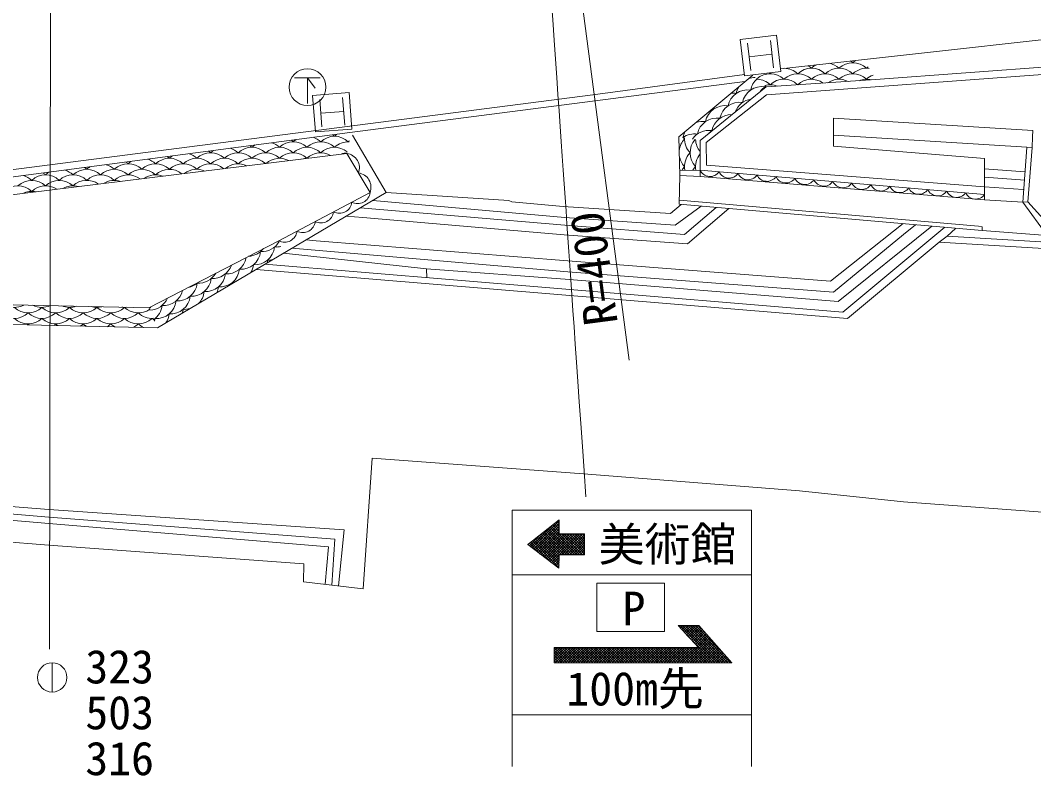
# Model space of a CAD drawing. Units: millimetres, scale not verified. Extents: x 40000 to 680000, y 20000 to 380000.
# Drawn here: x 105483 to 160707, y 239505 to 280680 of the extents above; entities that cross this region are included whole.
import ezdxf
from ezdxf.enums import TextEntityAlignment as Align

# ---------------------------------------------------------------- set-up
doc = ezdxf.new("R2010")
doc.units = ezdxf.units.MM
doc.header["$LTSCALE"] = 1000
for name, color, linetype, lineweight in [('M-BGD', 7, 'Continuous', 13), ('M-BGD-EXST', 7, 'Continuous', 13), ('M-BMK-SRVR', 3, 'Continuous', 13), ('M-STR-STRC', 7, 'Continuous', 13)]:
    doc.layers.add(name, color=color, linetype=linetype, lineweight=lineweight)
doc.styles.add('ＭＳ ゴシック', font='')
doc.styles.get('ＭＳ ゴシック').set_extended_font_data('MS Gothic')

msp = doc.modelspace()

# ---------------------------------------------------------------- linework, layer by layer
at = {"layer": 'M-BGD'}
for p, q in [((146918, 278041), (166871, 280253)), ((171919, 278927), (152092, 277444)), ((172017, 278515), (146149, 276620)), ((123449, 274569), (144957, 277348)), ((136678, 276620), (144939, 277724)), ((145394, 277684), (141377, 274333)), ((152092, 277444), (146132, 277058)), ((146132, 277058), (142527, 274136)), ((70013, 268020), (136678, 276620)), ((146149, 276620), (142857, 274018)), ((149802, 274419), (149802, 275350)), ((149802, 275350), (160649, 274673)), ((123449, 274569), (70080, 267509)), ((160649, 274673), (160639, 274334)), ((123586, 274410), (125418, 271286)), ((141377, 274333), (141429, 272220)), ((142527, 274136), (142527, 272168)), ((142857, 274018), (142875, 272779)), ((149802, 274419), (160614, 273742)), ((149802, 274419), (149802, 273826)), ((160639, 274334), (160614, 273742)), ((71131, 266969), (123282, 273422)), ((124541, 271293), (123282, 273422)), ((149802, 273826), (158029, 273149)), ((160325, 273737), (160116, 270768)), ((160614, 273742), (160385, 270778)), ((158029, 273149), (158032, 270893)), ((141408, 272499), (142527, 272509)), ((142527, 272509), (158031, 271190)), ((142875, 272779), (158025, 271602)), ((158032, 272579), (160229, 272414)), ((141429, 272220), (141394, 270657)), ((141429, 272220), (142527, 272168)), ((142527, 272168), (158032, 270893)), ((158025, 272124), (160215, 271965)), ((125418, 271286), (112953, 263918)), ((119568, 268667), (124541, 271293)), ((125418, 271286), (132106, 270863)), ((158025, 271602), (160140, 271452)), ((124701, 270863), (135154, 269932)), ((132106, 270863), (132276, 270778)), ((132276, 270778), (135070, 270524)), ((141503, 270647), (140911, 270147)), ((141394, 270657), (157903, 269223)), ((141397, 270871), (157903, 269437)), ((158032, 270893), (160116, 270768)), ((160116, 270768), (160385, 270778)), ((161431, 268957), (160116, 270768)), ((160385, 270778), (171646, 258332)), ((124004, 270450), (135154, 269508)), ((140911, 270147), (135070, 270524)), ((141166, 269508), (142584, 270554)), ((141674, 269000), (143403, 270482)), ((141843, 268492), (144095, 270422)), ((123243, 270001), (124148, 269932)), ((124148, 269932), (135129, 268988)), ((135154, 269932), (141166, 269508)), ((135154, 269508), (141674, 269000)), ((149632, 266460), (153595, 269597)), ((153612, 269000), (154263, 269539)), ((135129, 268988), (141843, 268492)), ((149802, 265868), (153612, 269000)), ((150056, 265360), (155162, 269461)), ((150310, 264767), (155869, 269400)), ((155982, 268916), (156445, 269330)), ((157894, 269398), (157903, 269223)), ((157903, 269223), (161431, 268957)), ((112494, 265011), (119568, 268667)), ((121054, 268707), (121608, 268662)), ((121608, 268662), (135324, 267561)), ((150564, 264428), (155559, 268577)), ((155559, 268577), (155982, 268916)), ((155559, 268577), (161232, 268238)), ((155982, 268916), (161401, 268577)), ((119830, 267984), (127619, 267138)), ((120285, 268252), (135324, 266968)), ((118809, 267380), (150310, 264767)), ((135324, 267561), (149632, 266460)), ((118333, 267098), (150564, 264428)), ((127619, 267138), (135408, 266545)), ((127619, 267138), (127633, 266648)), ((135324, 266968), (149802, 265868)), ((135408, 266545), (150056, 265360)), ((71468, 265916), (112494, 265011)), ((112953, 263918), (70853, 264848)), ((124656, 256808), (124170, 249695)), ((136170, 255962), (124656, 256808)), ((136170, 255962), (147939, 255030)), ((97652, 254752), (107045, 254014)), ((147939, 255030), (153612, 254438)), ((98070, 254353), (107045, 253591)), ((153612, 254438), (177149, 252660)), ((98409, 254014), (107045, 253252)), ((107045, 254014), (123132, 252914)), ((107045, 253591), (122624, 252406)), ((107045, 253252), (122285, 251982)), ((100949, 252575), (107045, 252067)), ((122624, 252406), (122457, 249899)), ((123132, 252914), (122832, 249855)), ((107045, 252067), (120930, 251051)), ((122285, 251982), (122093, 249943)), ((120930, 251051), (120924, 250082)), ((120924, 250082), (124170, 249695))]:
    msp.add_line(p, q, dxfattribs=at)
for centre, radius, start, end in [((149345, 277277), 1088, 46.3972, 77.1324), ((150845, 277277), 1088, 46.3972, 133.6028), ((150095, 277577), 1088, 46.3972, 54.5894), ((151595, 277577), 1088, 122.4048, 133.6028), ((145595, 276977), 1088, 46.3972, 49.417), ((147095, 276977), 1088, 129.5079, 133.6028), ((147095, 276977), 1088, 46.3972, 88.4818), ((148595, 276977), 1088, 46.3972, 133.6028), ((147845, 277277), 1088, 46.3972, 58.7403), ((149345, 277277), 1088, 115.5187, 133.6028), ((150095, 276977), 1088, 46.3972, 133.6028), ((151595, 276977), 1088, 81.9358, 133.6028), ((152345, 277277), 1088, 126.7651, 133.6028), ((145559, 276476), 1088, 91.1843, 111.758), ((146346, 276660), 1088, 130.9612, 168.6028), ((146345, 276677), 1088, 46.3972, 131.6031), ((145595, 276377), 1088, 46.3972, 86.831), ((147095, 276377), 1088, 46.7023, 133.6028), ((147845, 276677), 1088, 46.3972, 133.6028), ((148595, 276377), 1088, 54.1728, 133.2527), ((149345, 276677), 1088, 46.3972, 133.6028), ((150095, 276377), 1088, 63.0851, 124.3404), ((150845, 276677), 1088, 46.3972, 133.6028), ((151595, 276377), 1088, 75.4834, 111.9421), ((152345, 276677), 1088, 111.1433, 133.6028), ((145117, 275800), 1088, 81.3972, 168.6028), ((144331, 275616), 1088, 81.3972, 96.382), ((145559, 276476), 1088, 147.9165, 168.6028), ((145903, 275984), 1088, 81.3972, 168.6028), ((146690, 276169), 1088, 122.764, 145.6767), ((146345, 276077), 1088, 69.5646, 105.5714), ((147132, 276845), 1088, 166.1711, 168.6028), ((144675, 275124), 1088, 81.3972, 168.6028), ((145461, 275308), 1088, 98.4855, 159.5585), ((143888, 274940), 1088, 81.3972, 168.6028), ((143102, 274755), 1088, 81.3972, 85.7272), ((144331, 275616), 1088, 163.2926, 168.6028), ((142660, 274079), 1088, 81.3972, 109.0214), ((143446, 274264), 1088, 81.3972, 168.6028), ((144232, 274448), 1088, 88.89, 168.6028), ((123356, 273568), 1088, 123.2496, 133.6028), ((142660, 274079), 1088, 150.6531, 168.4965), ((142217, 273403), 1088, 81.3972, 124.8487), ((143004, 273588), 1088, 81.3972, 145.2426), ((143790, 273772), 1088, 121.4905, 136.5534), ((118856, 272968), 1088, 46.3972, 72.2969), ((120356, 272968), 1088, 46.3972, 133.6028), ((119606, 273268), 1088, 46.3972, 53.7323), ((121106, 273268), 1088, 123.0255, 133.6028), ((121856, 272968), 1088, 46.3972, 133.6028), ((121106, 273268), 1088, 46.3972, 72.071), ((122606, 273268), 1088, 46.3972, 133.6028), ((121856, 273568), 1088, 46.3972, 53.5928), ((123356, 272968), 1088, 87.3494, 133.6028), ((124106, 273268), 1088, 129.3068, 133.6028), ((142470, 273458), 1088, 136.3972, 173.2653), ((142470, 274958), 1088, 217.6753, 223.6028), ((142770, 274208), 1088, 176.1835, 223.6028), ((143070, 273458), 1088, 138.2482, 223.6028), ((143370, 274208), 1088, 181.5795, 219.2066), ((114356, 272368), 1088, 46.3972, 72.7545), ((115856, 272368), 1088, 46.3972, 133.6028), ((115106, 272668), 1088, 46.3972, 54.0126), ((116606, 272668), 1088, 122.5719, 133.6028), ((117356, 272368), 1088, 46.3972, 133.6028), ((116606, 272668), 1088, 46.3972, 72.5247), ((118106, 272668), 1088, 46.3972, 133.6028), ((117356, 272968), 1088, 46.3972, 53.8723), ((118856, 272968), 1088, 122.7996, 133.6028), ((118856, 272368), 1088, 46.3972, 133.6028), ((119606, 272668), 1088, 46.3972, 133.6028), ((120356, 272368), 1088, 46.3972, 133.6028), ((121106, 272668), 1088, 46.3972, 133.6028), ((121856, 272368), 1088, 60.2783, 133.6028), ((122606, 272668), 1088, 50.423, 133.6028), ((123356, 272368), 1088, 93.5579, 111.0365), ((123178, 272642), 787, 338.8301, 82.3565), ((142770, 272708), 1088, 136.3972, 190.9336), ((143370, 272708), 1088, 140.7934, 190.6636), ((109856, 271768), 1088, 46.3972, 73.22), ((111356, 271768), 1088, 46.3972, 133.6028), ((110606, 272068), 1088, 46.3972, 54.2943), ((112106, 272068), 1088, 122.1104, 133.6028), ((112856, 271768), 1088, 46.3972, 133.6028), ((112106, 272068), 1088, 46.3972, 72.9862), ((113606, 272068), 1088, 46.3972, 133.6028), ((112856, 272368), 1088, 46.3972, 54.1532), ((114356, 272368), 1088, 122.3421, 133.6028), ((114356, 271768), 1088, 46.3972, 133.6028), ((115106, 272068), 1088, 46.3972, 133.6028), ((115856, 271768), 1088, 49.1988, 133.6028), ((116606, 272068), 1088, 46.3972, 133.6028), ((117356, 271768), 1088, 64.2352, 129.8724), ((118106, 272068), 1088, 47.6941, 133.6028), ((119606, 272068), 1088, 62.2076, 131.9), ((121106, 272068), 1088, 88.9729, 105.1347), ((142470, 273458), 1088, 188.6768, 223.6028), ((106106, 271468), 1088, 46.3972, 54.5774), ((107606, 271468), 1088, 121.6406, 133.6028), ((107606, 271468), 1088, 46.3972, 73.456), ((109106, 271468), 1088, 46.3972, 133.6028), ((108356, 271768), 1088, 46.3972, 54.4357), ((109856, 271768), 1088, 121.8765, 133.6028), ((110606, 271468), 1088, 46.3972, 133.6028), ((112106, 271468), 1088, 46.3972, 133.6028), ((113606, 271468), 1088, 50.7402, 133.6028), ((115106, 271468), 1088, 66.3808, 127.7269), ((123807, 271577), 787, 338.8301, 82.3565), ((142470, 271958), 1088, 136.3972, 150.0905), ((143070, 271958), 1088, 136.3972, 149.782), ((143069, 272762), 598, 205.0483, 325.2275), ((144103, 272674), 598, 205.0483, 325.2275), ((145136, 272586), 598, 205.0483, 325.2275), ((106106, 270868), 1088, 46.3972, 133.6028), ((105356, 271168), 1088, 46.3972, 73.6941), ((106856, 271168), 1088, 46.3972, 133.6028), ((107606, 270868), 1088, 46.3972, 133.6028), ((108356, 271168), 1088, 46.3972, 133.6028), ((109106, 270868), 1088, 53.9498, 133.6028), ((109856, 271168), 1088, 46.3972, 133.6028), ((110606, 270868), 1088, 71.1457, 122.962), ((111356, 271168), 1088, 52.3223, 133.6028), ((112856, 271168), 1088, 68.6714, 125.4363), ((146170, 272498), 598, 205.0483, 325.2275), ((147204, 272410), 598, 205.0483, 325.2275), ((148237, 272323), 598, 205.0483, 325.2275), ((149271, 272235), 598, 205.0483, 325.2275), ((150305, 272147), 598, 205.0483, 325.2275), ((151338, 272059), 598, 205.0483, 325.2275), ((152372, 271971), 598, 205.0483, 325.2275), ((105356, 270568), 1088, 46.3972, 133.6028), ((106106, 270268), 1088, 76.9213, 117.1863), ((106856, 270568), 1088, 55.6283, 133.6028), ((108356, 270568), 1088, 73.8629, 120.2448), ((123868, 271364), 677, 241.685, 353.9943), ((153405, 271883), 598, 205.0483, 325.2275), ((154439, 271795), 598, 205.0483, 325.2275), ((155473, 271707), 598, 205.0483, 325.2275), ((156506, 271619), 598, 205.0483, 325.2275), ((157540, 271531), 598, 205.0483, 325.2275), ((122873, 270838), 677, 241.685, 353.9943), ((121878, 270313), 677, 241.685, 353.9943), ((120884, 269788), 677, 241.685, 353.9943), ((119889, 269263), 677, 241.685, 353.9943), ((118642, 269157), 1088, 266.3972, 330.3186), ((117493, 268193), 1088, 266.3972, 353.6028), ((117874, 268905), 1088, 272.7806, 321.8831), ((118260, 268445), 1088, 266.3972, 353.6028), ((119409, 269409), 1088, 266.3972, 284.8068), ((115958, 267688), 1088, 266.3972, 340.8626), ((116725, 267941), 1088, 266.3972, 349.9516), ((117111, 267481), 1088, 329.6113, 353.6028), ((117878, 267733), 1088, 344.9397, 353.6028), ((119028, 268697), 1088, 266.3972, 280.7452), ((115191, 267436), 1088, 266.3972, 329.8834), ((115576, 266976), 1088, 266.3972, 353.6028), ((116344, 267229), 1088, 266.3972, 353.6028), ((114042, 266472), 1088, 266.3972, 353.6028), ((114423, 267184), 1088, 281.2383, 313.4254), ((114809, 266724), 1088, 266.3972, 353.6028), ((115962, 266517), 1088, 350.1329, 353.6028), ((117111, 267481), 1088, 266.3972, 271.5638), ((113274, 266220), 1088, 266.3972, 346.1598), ((113660, 265760), 1088, 266.3972, 353.6028), ((114427, 266012), 1088, 315.2195, 353.6028), ((115195, 266264), 1088, 336.6664, 353.6028), ((105163, 266121), 1088, 239.3959, 298.0761), ((106663, 266121), 1088, 243.1785, 294.2935), ((108163, 266121), 1088, 247.5764, 289.8956), ((109663, 266121), 1088, 253.1025, 284.3695), ((112507, 265967), 1088, 272.2117, 336.4156), ((112125, 265255), 1088, 305.8165, 353.6028), ((112893, 265508), 1088, 266.3972, 353.6028), ((105163, 265521), 1088, 226.3972, 313.6028), ((105913, 265821), 1088, 226.3972, 313.6028), ((106663, 265521), 1088, 226.3972, 313.6028), ((107413, 265821), 1088, 226.3972, 313.6028), ((108163, 265521), 1088, 226.3972, 313.6028), ((108913, 265821), 1088, 226.3972, 313.6028), ((109663, 265521), 1088, 226.3972, 313.6028), ((110413, 265821), 1088, 226.3972, 313.6028), ((111163, 265521), 1088, 226.3972, 313.6028), ((111163, 266121), 1088, 262.1652, 275.3068), ((111913, 265821), 1088, 226.3972, 304.9515), ((112663, 265521), 1088, 226.3972, 274.1243), ((111739, 265715), 1088, 315.6792, 323.9352), ((112511, 264796), 1088, 326.2506, 353.6028), ((113278, 265048), 1088, 342.6859, 353.6028), ((114427, 266012), 1088, 266.3972, 285.9555), ((105913, 265221), 1088, 226.3972, 313.6028), ((105163, 264921), 1088, 309.3268, 313.6028), ((106663, 264921), 1088, 226.3972, 230.9098), ((107413, 265221), 1088, 226.3972, 313.6028), ((106663, 264921), 1088, 306.4902, 313.6028), ((108163, 264921), 1088, 226.3972, 233.9405), ((108913, 265221), 1088, 226.3972, 313.6028), ((108163, 264921), 1088, 303.4596, 313.6028), ((109663, 264921), 1088, 226.3972, 237.2224), ((110413, 265221), 1088, 226.3972, 313.6028), ((109663, 264921), 1088, 300.1776, 313.6028), ((111163, 264921), 1088, 226.3972, 240.8455), ((111913, 265221), 1088, 226.3972, 313.6028), ((111163, 264921), 1088, 296.5546, 313.6028), ((112663, 264921), 1088, 226.3972, 244.9667), ((113413, 265221), 1088, 226.3972, 234.5836), ((111743, 264543), 1088, 346.1604, 353.6028)]:
    msp.add_arc(centre, radius, start, end, dxfattribs=at)
at = {"layer": 'M-BGD-EXST'}
for p, q in [((120432, 277540), (121831, 277540)), ((121132, 277540), (121551, 276980)), ((121132, 277540), (121132, 276140))]:
    msp.add_line(p, q, dxfattribs=at)
msp.add_circle((121132, 277038), 1000, dxfattribs=at)
at = {"layer": 'M-BMK-SRVR'}
for p, q in [((138664, 262148), (134148, 296512)), ((107073, 246412), (107123, 283229)), ((107222, 245662), (107222, 244062))]:
    msp.add_line(p, q, dxfattribs=at)
msp.add_circle((107222, 244862), 800, dxfattribs=at)
at = {"layer": 'M-STR-STRC'}
for p, q in [((144712, 279635), (146698, 279871)), ((144948, 277649), (144712, 279635)), ((146355, 279579), (146532, 278089)), ((146698, 279871), (146934, 277885)), ((145114, 279431), (145291, 277942)), ((145202, 278687), (146444, 278834)), ((146934, 277885), (144948, 277649)), ((121409, 276587), (123403, 276741)), ((123403, 276741), (123557, 274747)), ((121563, 274593), (121409, 276587)), ((121802, 276367), (121918, 274871)), ((123048, 276463), (123164, 274968)), ((121860, 275619), (123106, 275716)), ((123557, 274747), (121563, 274593)), ((132288, 253985), (145335, 253985)), ((132288, 240002), (132288, 253985)), ((145335, 253985), (145335, 240002)), ((134849, 253451), (133137, 252109)), ((133302, 251983), (134484, 253165)), ((133382, 251921), (134849, 253389)), ((133462, 251860), (134849, 253247)), ((133542, 251799), (134849, 253106)), ((133622, 251738), (134849, 252964)), ((135697, 251548), (134257, 252987)), ((135837, 251549), (134337, 253049)), ((135978, 251550), (134416, 253112)), ((134849, 252820), (134495, 253174)), ((134849, 252961), (134574, 253236)), ((134849, 253103), (134654, 253298)), ((134849, 253244), (134733, 253360)), ((134849, 253385), (134812, 253422)), ((134849, 252682), (134849, 253451)), ((133222, 252044), (133828, 252651)), ((134842, 251130), (133544, 252428)), ((134844, 251269), (133623, 252490)), ((133703, 251676), (134849, 252823)), ((134847, 251408), (133703, 252552)), ((134855, 251541), (133782, 252614)), ((133783, 251615), (134850, 252682)), ((134995, 251542), (133861, 252676)), ((133863, 251554), (134991, 252682)), ((135136, 251543), (133940, 252739)), ((133943, 251493), (135133, 252682)), ((135276, 251544), (134020, 252801)), ((134023, 251431), (135274, 252682)), ((135416, 251545), (134099, 252863)), ((134103, 251370), (135416, 252682)), ((135557, 251547), (134178, 252925)), ((134184, 251309), (135557, 252682)), ((134264, 251248), (135699, 252682)), ((134344, 251186), (135840, 252682)), ((134424, 251125), (135981, 252682)), ((136220, 252682), (134849, 252682)), ((134983, 251542), (136123, 252682)), ((136118, 251551), (134986, 252682)), ((135125, 251543), (136220, 252638)), ((136220, 251590), (135128, 252682)), ((135268, 251544), (136220, 252497)), ((136220, 251732), (135269, 252682)), ((136220, 251873), (135411, 252682)), ((136220, 252015), (135552, 252682)), ((136220, 252156), (135694, 252682)), ((136220, 252297), (135835, 252682)), ((136220, 252439), (135976, 252682)), ((136220, 252580), (136118, 252682)), ((136220, 251551), (136220, 252682)), ((134836, 250811), (133137, 252109)), ((133141, 252105), (133173, 252136)), ((133218, 252046), (133148, 252117)), ((133817, 251589), (133227, 252179)), ((134417, 251131), (133306, 252241)), ((134837, 250852), (133386, 252303)), ((134839, 250991), (133465, 252366)), ((135410, 251545), (136220, 252355)), ((135553, 251546), (136220, 252214)), ((135695, 251548), (136220, 252073)), ((135837, 251549), (136220, 251931)), ((134504, 251064), (134847, 251406)), ((134849, 251541), (134836, 250811)), ((136220, 251551), (134849, 251541)), ((135980, 251550), (136220, 251790)), ((136122, 251551), (136220, 251648)), ((134585, 251003), (134844, 251262)), ((134665, 250941), (134842, 251118)), ((134745, 250880), (134839, 250974)), ((134825, 250819), (134836, 250830)), ((132288, 250448), (145335, 250448)), ((140591, 250009), (136899, 250009)), ((136899, 247360), (136899, 250009)), ((140591, 247360), (140591, 250009)), ((142461, 247696), (141336, 247696)), ((142431, 246495), (141336, 247696)), ((141400, 247626), (141471, 247696)), ((143469, 245660), (141433, 247696)), ((141468, 247552), (141612, 247696)), ((141535, 247478), (141754, 247696)), ((143610, 245660), (141575, 247696)), ((141603, 247404), (141895, 247696)), ((141670, 247330), (142036, 247696)), ((143752, 245660), (141716, 247696)), ((141738, 247256), (142178, 247696)), ((141805, 247182), (142319, 247696)), ((143893, 245660), (141857, 247696)), ((141872, 247108), (142461, 247696)), ((141940, 247034), (142527, 247621)), ((144035, 245660), (141999, 247696)), ((142007, 246960), (142594, 247546)), ((142075, 246886), (142660, 247471)), ((144176, 245660), (142140, 247696)), ((143840, 246137), (142282, 247696)), ((142752, 247367), (142423, 247696)), ((144263, 245660), (142461, 247696)), ((136899, 247360), (140591, 247360)), ((141698, 245660), (143058, 247021)), ((143327, 245660), (141795, 247193)), ((141839, 245660), (143125, 246946)), ((141981, 245660), (143191, 246871)), ((142142, 246812), (142726, 247396)), ((142210, 246738), (142793, 247321)), ((142277, 246664), (142859, 247246)), ((142345, 246590), (142926, 247171)), ((142412, 246516), (142992, 247096)), ((142431, 246495), (134570, 246495)), ((134570, 246495), (134570, 245660)), ((134570, 246453), (134613, 246495)), ((134570, 246311), (134754, 246495)), ((134570, 246170), (134896, 246495)), ((134570, 246028), (135037, 246495)), ((134570, 245887), (135179, 246495)), ((134570, 245745), (135320, 246495)), ((135266, 245660), (134570, 246356)), ((135408, 245660), (134573, 246495)), ((134627, 245660), (135462, 246495)), ((135549, 245660), (134714, 246495)), ((134768, 245660), (135603, 246495)), ((135691, 245660), (134856, 246495)), ((134910, 245660), (135744, 246495)), ((135832, 245660), (134997, 246495)), ((135051, 245660), (135886, 246495)), ((135974, 245660), (135139, 246495)), ((135192, 245660), (136027, 246495)), ((136115, 245660), (135280, 246495)), ((135334, 245660), (136169, 246495)), ((136256, 245660), (135422, 246495)), ((135475, 245660), (136310, 246495)), ((136398, 245660), (135563, 246495)), ((135617, 245660), (136451, 246495)), ((136539, 245660), (135704, 246495)), ((135758, 245660), (136593, 246495)), ((136681, 245660), (135846, 246495)), ((135899, 245660), (136734, 246495)), ((136822, 245660), (135987, 246495)), ((136041, 245660), (136876, 246495)), ((136964, 245660), (136129, 246495)), ((136182, 245660), (137017, 246495)), ((137105, 245660), (136270, 246495)), ((136324, 245660), (137159, 246495)), ((137246, 245660), (136412, 246495)), ((136465, 245660), (137300, 246495)), ((137388, 245660), (136553, 246495)), ((136607, 245660), (137441, 246495)), ((137529, 245660), (136694, 246495)), ((136748, 245660), (137583, 246495)), ((137671, 245660), (136836, 246495)), ((136889, 245660), (137724, 246495)), ((137812, 245660), (136977, 246495)), ((137031, 245660), (137866, 246495)), ((137953, 245660), (137119, 246495)), ((137172, 245660), (138007, 246495)), ((138095, 245660), (137260, 246495)), ((137314, 245660), (138149, 246495)), ((138236, 245660), (137401, 246495)), ((137455, 245660), (138290, 246495)), ((138378, 245660), (137543, 246495)), ((137597, 245660), (138431, 246495)), ((138519, 245660), (137684, 246495)), ((137738, 245660), (138573, 246495)), ((138661, 245660), (137826, 246495)), ((137879, 245660), (138714, 246495)), ((138802, 245660), (137967, 246495)), ((138021, 245660), (138856, 246495)), ((138943, 245660), (138109, 246495)), ((138162, 245660), (138997, 246495)), ((139085, 245660), (138250, 246495)), ((138304, 245660), (139138, 246495)), ((139226, 245660), (138391, 246495)), ((138445, 245660), (139280, 246495)), ((139368, 245660), (138533, 246495)), ((138586, 245660), (139421, 246495)), ((139509, 245660), (138674, 246495)), ((138728, 245660), (139563, 246495)), ((139651, 245660), (138816, 246495)), ((138869, 245660), (139704, 246495)), ((139792, 245660), (138957, 246495)), ((139011, 245660), (139846, 246495)), ((139933, 245660), (139099, 246495)), ((139152, 245660), (139987, 246495)), ((140075, 245660), (139240, 246495)), ((139294, 245660), (140128, 246495)), ((140216, 245660), (139381, 246495)), ((139435, 245660), (140270, 246495)), ((140358, 245660), (139523, 246495)), ((139576, 245660), (140411, 246495)), ((140499, 245660), (139664, 246495)), ((139718, 245660), (140553, 246495)), ((140640, 245660), (139806, 246495)), ((139859, 245660), (140694, 246495)), ((140782, 245660), (139947, 246495)), ((140001, 245660), (140836, 246495)), ((140923, 245660), (140088, 246495)), ((140142, 245660), (140977, 246495)), ((141065, 245660), (140230, 246495)), ((140284, 245660), (141118, 246495)), ((141206, 245660), (140371, 246495)), ((140425, 245660), (141260, 246495)), ((141348, 245660), (140513, 246495)), ((140566, 245660), (141401, 246495)), ((141489, 245660), (140654, 246495)), ((140708, 245660), (141543, 246495)), ((141630, 245660), (140796, 246495)), ((140849, 245660), (141684, 246495)), ((141772, 245660), (140937, 246495)), ((140991, 245660), (141825, 246495)), ((141913, 245660), (141078, 246495)), ((141132, 245660), (141967, 246495)), ((142055, 245660), (141220, 246495)), ((141273, 245660), (142108, 246495)), ((142196, 245660), (141361, 246495)), ((141415, 245660), (142250, 246495)), ((142338, 245660), (141503, 246495)), ((141556, 245660), (142391, 246495)), ((142479, 245660), (141644, 246495)), ((142620, 245660), (141786, 246495)), ((142762, 245660), (141927, 246495)), ((142903, 245660), (142068, 246495)), ((142122, 245660), (143258, 246796)), ((143045, 245660), (142210, 246495)), ((142263, 245660), (143324, 246721)), ((143186, 245660), (142351, 246495)), ((142405, 245660), (143390, 246646)), ((142546, 245660), (143457, 246571)), ((142688, 245660), (143523, 246496)), ((142829, 245660), (143590, 246421)), ((142971, 245660), (143656, 246346)), ((135125, 245660), (134570, 246215)), ((134984, 245660), (134570, 246073)), ((134842, 245660), (134570, 245932)), ((134701, 245660), (134570, 245791)), ((143112, 245660), (143722, 246271)), ((143253, 245660), (143789, 246196)), ((143395, 245660), (143855, 246121)), ((143536, 245660), (143922, 246046)), ((143678, 245660), (143988, 245971)), ((143819, 245660), (144054, 245896)), ((143960, 245660), (144121, 245821)), ((134570, 245660), (144263, 245660)), ((144102, 245660), (144187, 245745)), ((144243, 245660), (144254, 245670)), ((145335, 242828), (132288, 242828))]:
    msp.add_line(p, q, dxfattribs=at)
msp.add_open_spline([(134139, 285880), (135221, 270296), (135221, 270296), (136304, 254711)], degree=3, dxfattribs=at)

# ---------------------------------------------------------------- texts
at = {"layer": 'M-BMK-SRVR', "style": 'ＭＳ ゴシック'}
msp.add_text('R=400', height=1833, rotation=97.488, dxfattribs=at).set_placement((137135, 264056), align=Align.MIDDLE_LEFT)
for s, p in [('323', (110897, 245451)), ('503', (110897, 242951)), ('316', (110897, 240451))]:
    msp.add_text(s, height=1833, dxfattribs=at).set_placement(p, align=Align.MIDDLE_CENTER)
at = {"layer": 'M-STR-STRC', "style": 'ＭＳ ゴシック'}
for s, p in [('美術館', (140754, 252122)), ('100m先', (138986, 244252))]:
    msp.add_text(s, height=1833, rotation=0.078, dxfattribs=at).set_placement(p, align=Align.MIDDLE_CENTER)
msp.add_text('P', height=1833, dxfattribs=at).set_placement((138922, 248624), align=Align.MIDDLE_CENTER)

doc.saveas('drawing.dxf')
